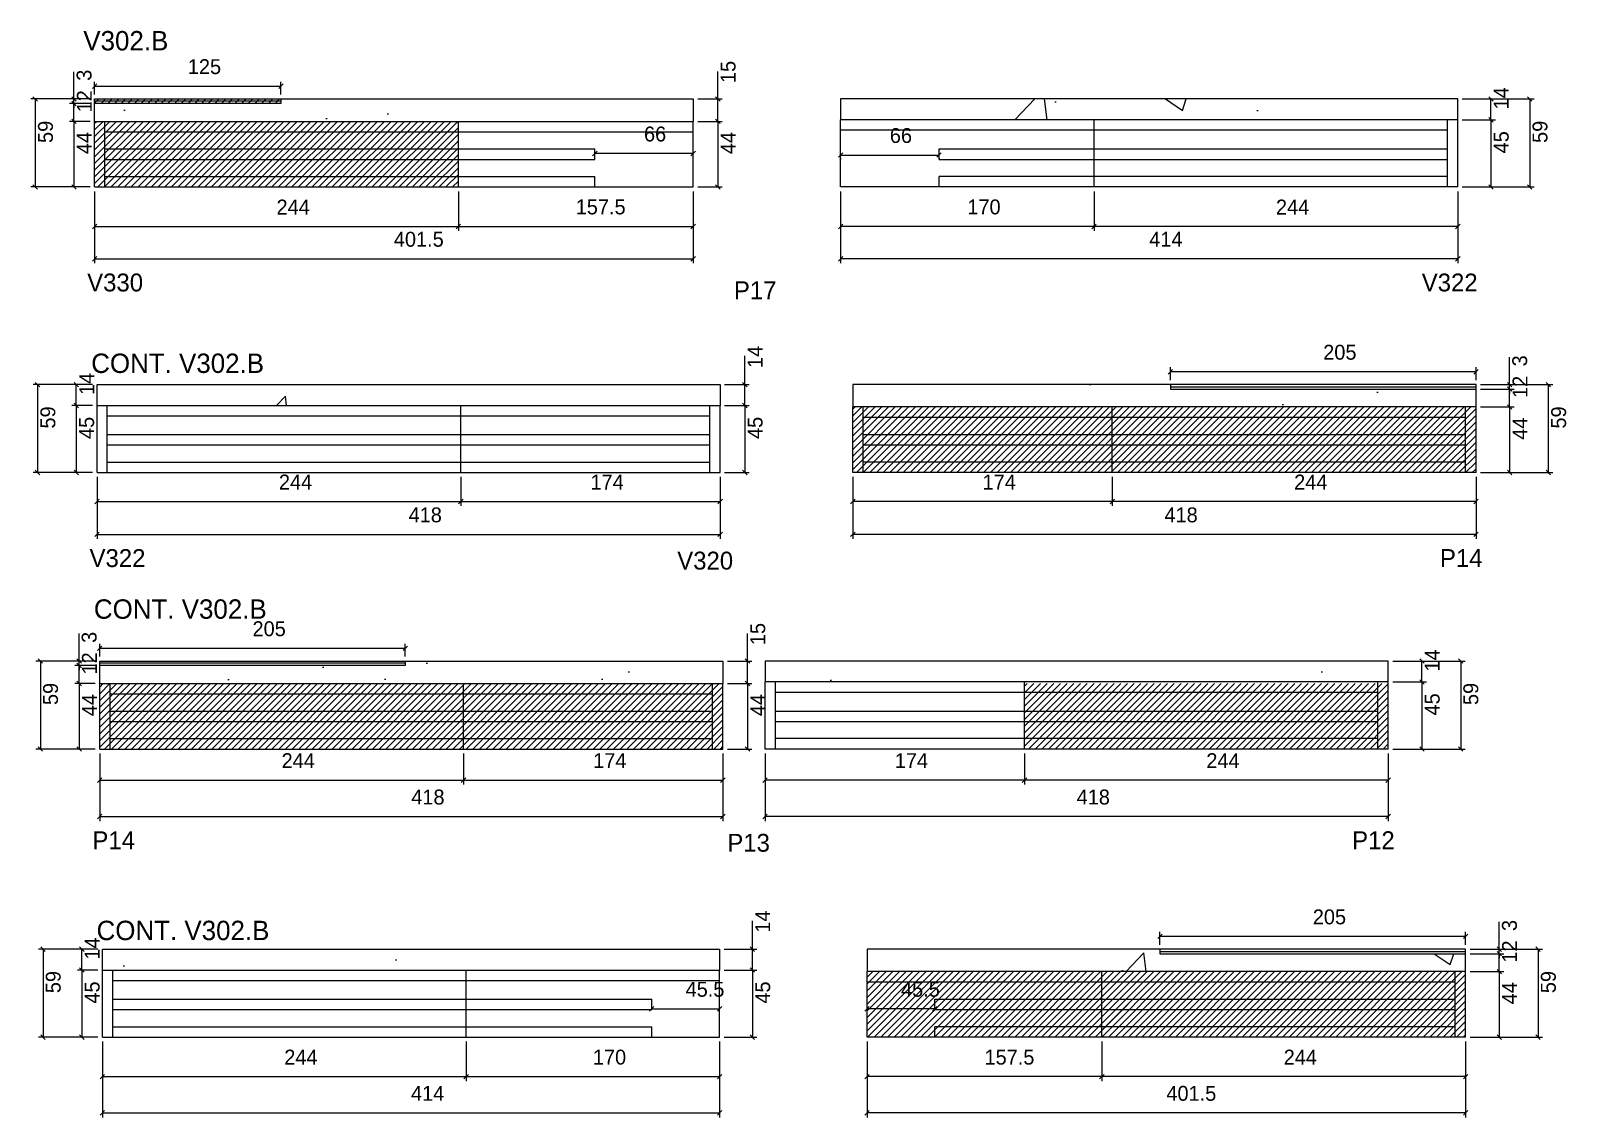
# Model space of a CAD drawing. Header units: metres. Extents: x 3569 to 6205, y 6422 to 7174.
# Drawn here: x 5175 to 6205, y 6436 to 7165 of the extents above; entities that cross this region are included whole.
import ezdxf

# ---------------------------------------------------------------- set-up
doc = ezdxf.new("R2010")
doc.units = ezdxf.units.M
for name, color, linetype in [('5', 7, 'Continuous'), ('COTA', 7, 'Continuous'), ('Painéis', 7, 'Continuous'), ('REAPROVEITAMENTO', 7, 'Continuous'), ('SARR_2.2x7', 7, 'Continuous'), ('SARR_EDITAR', 7, 'Continuous'), ('Texto Seção', 7, 'Continuous')]:
    doc.layers.add(name, color=color, linetype=linetype)

msp = doc.modelspace()

# ---------------------------------------------------------------- hatches: boundary and pattern name
at = {"layer": 'COTA'}
h = msp.add_hatch(dxfattribs=at)
h.set_pattern_fill('AR-CONC')
h.paths.add_polyline_path([(5619, 7104.6), (5619, 7119.6), (5342.5, 7119.6), (5342.5, 7116.6), (5217.5, 7116.6), (5217.5, 7104.6), (5619, 7104.6)])
h = msp.add_hatch(dxfattribs=at)
h.set_pattern_fill('AR-CONC')
h.paths.add_polyline_path([(5717.9, 7119.6), (5717.9, 7105.6), (6131.9, 7105.6), (6131.9, 7119.6), (5717.9, 7119.6)])
h = msp.add_hatch(dxfattribs=at)
h.set_pattern_fill('AR-CONC')
h.paths.add_polyline_path([(5637.1, 6928), (5219.1, 6928), (5219.1, 6914), (5637.1, 6914), (5637.1, 6928)])
h = msp.add_hatch(dxfattribs=at)
h.set_pattern_fill('AR-CONC')
h.paths.add_polyline_path([(5939.1, 6925), (6144.1, 6925), (6144.1, 6913), (5726.1, 6913), (5726.1, 6928), (5939.1, 6928), (5939.1, 6925)])
h = msp.add_hatch(dxfattribs=at)
h.set_pattern_fill('AR-CONC')
h.paths.add_polyline_path([(5638.9, 6727.5), (5638.9, 6742.5), (5425.9, 6742.5), (5425.9, 6739.5), (5220.9, 6739.5), (5220.9, 6727.5), (5638.9, 6727.5)])
h = msp.add_hatch(dxfattribs=at)
h.set_pattern_fill('AR-CONC')
h.paths.add_polyline_path([(5667.2, 6742.5), (5667.2, 6728.5), (6085.2, 6728.5), (6085.2, 6742.5), (5962.7, 6742.5), (5667.2, 6742.5)])
h = msp.add_hatch(dxfattribs=at)
h.set_pattern_fill('AR-CONC')
h.paths.add_polyline_path([(5636.7, 6535.2), (5636.7, 6549.2), (5222.7, 6549.2), (5222.7, 6535.2), (5636.7, 6535.2)])
h = msp.add_hatch(dxfattribs=at)
h.set_pattern_fill('AR-CONC')
h.paths.add_polyline_path([(5735.6, 6549.2), (5735.6, 6534.2), (6137.1, 6534.2), (6137.1, 6546.2), (5932.1, 6546.2), (5932.1, 6549.2), (5735.6, 6549.2)])
at = {"layer": 'REAPROVEITAMENTO'}
h = msp.add_hatch(dxfattribs=at)
h.set_pattern_fill('ANSI31')
h.paths.add_polyline_path([(5342.5, 7116.6), (5342.5, 7119.6), (5217.5, 7119.6), (5217.5, 7116.6), (5342.5, 7116.6)])
h = msp.add_hatch(dxfattribs=at)
h.set_pattern_fill('ANSI31')
h.paths.add_polyline_path([(5217.5, 7104.6), (5217.5, 7060.6), (5461.5, 7060.6), (5461.5, 7104.6), (5217.5, 7104.6)])
h = msp.add_hatch(dxfattribs=at)
h.set_pattern_fill('ANSI31')
h.paths.add_polyline_path([(5726.1, 6913), (5726.1, 6869), (6144.1, 6869), (6144.1, 6913), (5726.1, 6913)])
h = msp.add_hatch(dxfattribs=at)
h.set_pattern_fill('ANSI31')
h.paths.add_polyline_path([(5220.9, 6727.5), (5220.9, 6683.5), (5638.9, 6683.5), (5638.9, 6727.5), (5220.9, 6727.5)])
h = msp.add_hatch(dxfattribs=at)
h.set_pattern_fill('ANSI31')
h.paths.add_polyline_path([(5841.2, 6727.5), (5841.2, 6683.5), (6085.2, 6683.5), (6085.2, 6727.5), (5841.2, 6727.5)])
h = msp.add_hatch(dxfattribs=at)
h.set_pattern_fill('ANSI31')
h.paths.add_polyline_path([(5735.6, 6534.2), (5735.6, 6490.2), (6137.1, 6490.2), (6137.1, 6534.2), (5735.6, 6534.2)])
h = msp.add_hatch(dxfattribs=at)
h.set_pattern_fill('ANSI31')
h.paths.add_polyline_path([(5893.1, 6534.2), (5893.1, 6490.2), (6137.1, 6490.2), (6137.1, 6534.2), (5893.1, 6534.2)])

# ---------------------------------------------------------------- linework, layer by layer
at = {"layer": 'COTA', "color": 4, "lineweight": 25}
for p, q in [((5203.6, 7119.6), (5203.6, 7137.9)), ((5217.5, 7122.6), (5217.5, 7131.2)), ((5217.5, 7128.2), (5342.5, 7128.2)), ((5342.5, 7122.6), (5342.5, 7131.2)), ((5635.5, 7119.6), (5635.5, 7138)), ((5214.5, 7119.6), (5174.6, 7119.6)), ((5177.6, 7119.6), (5177.6, 7060.6)), ((5214.5, 7119.6), (5200.6, 7119.6)), ((5203.6, 7116.6), (5203.6, 7119.6)), ((5622, 7119.6), (5638.5, 7119.6)), ((5635.5, 7104.6), (5635.5, 7119.6)), ((6134.9, 7119.6), (6157.1, 7119.6)), ((6134.9, 7119.6), (6183.1, 7119.6)), ((6154.1, 7105.6), (6154.1, 7119.6)), ((6180.1, 7119.6), (6180.1, 7060.6)), ((5214.5, 7116.6), (5200.6, 7116.6)), ((5214.5, 7116.6), (5200.6, 7116.6)), ((5203.6, 7104.6), (5203.6, 7116.6)), ((5203.6, 7116.6), (5203.6, 7113.6)), ((5214.5, 7104.6), (5200.6, 7104.6)), ((5214.5, 7104.6), (5200.6, 7104.6)), ((5203.6, 7104.6), (5203.6, 7060.6)), ((5622, 7104.6), (5638.5, 7104.6)), ((5622, 7104.6), (5638.5, 7104.6)), ((5635.5, 7104.6), (5635.5, 7060.6)), ((6134.9, 7105.6), (6157.1, 7105.6)), ((6134.9, 7105.6), (6157.1, 7105.6)), ((6154.1, 7105.6), (6154.1, 7060.6)), ((5214.5, 7060.6), (5174.6, 7060.6)), ((5214.5, 7060.6), (5200.6, 7060.6)), ((5217.5, 7057.6), (5217.5, 7031.1)), ((5217.5, 7057.6), (5217.5, 7009.4)), ((5461.5, 7057.6), (5461.5, 7031.1)), ((5461.5, 7057.6), (5461.5, 7031.1)), ((5619, 7057.6), (5619, 7031.1)), ((5619, 7057.6), (5619, 7009.4)), ((5622, 7060.6), (5638.5, 7060.6)), ((5717.9, 7057.6), (5717.9, 7031.1)), ((5717.9, 7057.6), (5717.9, 7009.4)), ((5887.9, 7057.6), (5887.9, 7031.1)), ((5887.9, 7057.6), (5887.9, 7031.1)), ((6131.9, 7057.6), (6131.9, 7031.1)), ((6131.9, 7057.6), (6131.9, 7009.4)), ((6134.9, 7060.6), (6157.1, 7060.6)), ((6134.9, 7060.6), (6183.1, 7060.6)), ((5217.5, 7034.1), (5461.5, 7034.1)), ((5461.5, 7034.1), (5619, 7034.1)), ((5887.9, 7034.1), (5717.9, 7034.1)), ((6131.9, 7034.1), (5887.9, 7034.1)), ((5217.5, 7012.4), (5619, 7012.4)), ((6131.9, 7012.4), (5717.9, 7012.4)), ((5653.6, 6928), (5653.6, 6947.2)), ((6166.6, 6928), (6166.6, 6946.4)), ((5939.1, 6931), (5939.1, 6939.6)), ((6144.1, 6936.6), (5939.1, 6936.6)), ((6144.1, 6931), (6144.1, 6939.6)), ((5216.1, 6928), (5176.2, 6928)), ((5179.2, 6928), (5179.2, 6869)), ((5216.1, 6928), (5202.2, 6928)), ((5205.2, 6914), (5205.2, 6928)), ((5640.1, 6928), (5656.6, 6928)), ((5653.6, 6914), (5653.6, 6928)), ((6147.1, 6928), (6169.6, 6928)), ((6147.1, 6928), (6195.6, 6928)), ((6147.1, 6925), (6169.6, 6925)), ((6147.1, 6925), (6169.6, 6925)), ((6166.6, 6925), (6166.6, 6928)), ((6166.6, 6913), (6166.6, 6925)), ((6166.6, 6925), (6166.6, 6922)), ((6192.6, 6928), (6192.6, 6869)), ((5216.1, 6914), (5202.2, 6914)), ((5216.1, 6914), (5202.2, 6914)), ((5205.2, 6914), (5205.2, 6869)), ((5640.1, 6914), (5656.6, 6914)), ((5640.1, 6914), (5656.6, 6914)), ((5653.6, 6914), (5653.6, 6869)), ((6147.1, 6913), (6169.6, 6913)), ((6147.1, 6913), (6169.6, 6913)), ((6166.6, 6913), (6166.6, 6869)), ((5216.1, 6869), (5176.2, 6869)), ((5216.1, 6869), (5202.2, 6869)), ((5219.1, 6866), (5219.1, 6846.6)), ((5219.1, 6866), (5219.1, 6824.5)), ((5463.1, 6866), (5463.1, 6846.6)), ((5463.1, 6866), (5463.1, 6846.6)), ((5637.1, 6866), (5637.1, 6846.6)), ((5637.1, 6866), (5637.1, 6824.5)), ((5640.1, 6869), (5656.6, 6869)), ((5726.1, 6866), (5726.1, 6846.6)), ((5726.1, 6866), (5726.1, 6824.5)), ((5900.1, 6866), (5900.1, 6846.6)), ((5900.1, 6866), (5900.1, 6846.6)), ((6144.1, 6866), (6144.1, 6846.6)), ((6144.1, 6866), (6144.1, 6824.5)), ((6147.1, 6869), (6169.6, 6869)), ((6147.1, 6869), (6195.6, 6869)), ((5219.1, 6849.6), (5463.1, 6849.6)), ((5463.1, 6849.6), (5637.1, 6849.6)), ((5900.1, 6849.6), (5726.1, 6849.6)), ((6144.1, 6849.6), (5900.1, 6849.6)), ((5219.1, 6827.5), (5637.1, 6827.5)), ((6144.1, 6827.5), (5726.1, 6827.5)), ((5207.1, 6742.5), (5207.1, 6760.9)), ((5655.4, 6742.5), (5655.4, 6760.9)), ((5220.9, 6745.5), (5220.9, 6754.1)), ((5220.9, 6751.1), (5425.9, 6751.1)), ((5425.9, 6745.5), (5425.9, 6754.1)), ((5217.9, 6742.5), (5178.1, 6742.5)), ((5181.1, 6742.5), (5181.1, 6683.5)), ((5217.9, 6742.5), (5204.1, 6742.5)), ((5217.9, 6739.5), (5204.1, 6739.5)), ((5217.9, 6739.5), (5204.1, 6739.5)), ((5207.1, 6739.5), (5207.1, 6742.5)), ((5207.1, 6727.5), (5207.1, 6739.5)), ((5207.1, 6739.5), (5207.1, 6736.5)), ((5641.9, 6742.5), (5658.4, 6742.5)), ((5655.4, 6727.5), (5655.4, 6742.5)), ((6088.2, 6742.5), (6110.8, 6742.5)), ((6088.2, 6742.5), (6136.8, 6742.5)), ((6107.8, 6728.5), (6107.8, 6742.5)), ((6133.8, 6742.5), (6133.8, 6683.5)), ((5217.9, 6727.5), (5204.1, 6727.5)), ((5217.9, 6727.5), (5204.1, 6727.5)), ((5207.1, 6727.5), (5207.1, 6683.5)), ((5641.9, 6727.5), (5658.4, 6727.5)), ((5641.9, 6727.5), (5658.4, 6727.5)), ((5655.4, 6727.5), (5655.4, 6683.5)), ((6088.2, 6728.5), (6110.8, 6728.5)), ((6088.2, 6728.5), (6110.8, 6728.5)), ((6107.8, 6728.5), (6107.8, 6683.5)), ((5217.9, 6683.5), (5178.1, 6683.5)), ((5217.9, 6683.5), (5204.1, 6683.5)), ((5220.9, 6680.5), (5220.9, 6659.6)), ((5220.9, 6680.5), (5220.9, 6635.2)), ((5464.9, 6680.5), (5464.9, 6659.6)), ((5464.9, 6680.5), (5464.9, 6659.6)), ((5638.9, 6680.5), (5638.9, 6659.6)), ((5638.9, 6680.5), (5638.9, 6635.2)), ((5641.9, 6683.5), (5658.4, 6683.5)), ((5667.2, 6680.5), (5667.2, 6659.6)), ((5667.2, 6680.5), (5667.2, 6635.2)), ((5841.2, 6680.5), (5841.2, 6659.6)), ((5841.2, 6680.5), (5841.2, 6659.6)), ((6085.2, 6680.5), (6085.2, 6659.6)), ((6085.2, 6680.5), (6085.2, 6635.2)), ((6088.2, 6683.5), (6110.8, 6683.5)), ((6088.2, 6683.5), (6136.8, 6683.5)), ((5220.9, 6662.6), (5464.9, 6662.6)), ((5464.9, 6662.6), (5638.9, 6662.6)), ((5841.2, 6662.6), (5667.2, 6662.6)), ((6085.2, 6662.6), (5841.2, 6662.6)), ((5220.9, 6638.2), (5638.9, 6638.2)), ((6085.2, 6638.2), (5667.2, 6638.2)), ((5658.7, 6549.2), (5658.7, 6568.3)), ((6159.7, 6549.2), (6159.7, 6567.6)), ((5932.1, 6552.2), (5932.1, 6560.8)), ((6137.1, 6557.8), (5932.1, 6557.8)), ((6137.1, 6552.2), (6137.1, 6560.8)), ((5219.7, 6549.2), (5179.9, 6549.2)), ((5182.9, 6549.2), (5182.9, 6490.2)), ((5219.7, 6549.2), (5205.9, 6549.2)), ((5208.9, 6535.2), (5208.9, 6549.2)), ((5639.7, 6549.2), (5661.7, 6549.2)), ((5658.7, 6535.2), (5658.7, 6549.2)), ((6140.1, 6549.2), (6162.7, 6549.2)), ((6140.1, 6549.2), (6188.7, 6549.2)), ((6140.1, 6546.2), (6162.7, 6546.2)), ((6140.1, 6546.2), (6162.7, 6546.2)), ((6159.7, 6546.2), (6159.7, 6549.2)), ((6159.7, 6534.2), (6159.7, 6546.2)), ((6159.7, 6546.2), (6159.7, 6543.2)), ((6185.7, 6549.2), (6185.7, 6490.2)), ((5219.7, 6535.2), (5205.9, 6535.2)), ((5219.7, 6535.2), (5205.9, 6535.2)), ((5208.9, 6535.2), (5208.9, 6490.2)), ((5639.7, 6535.2), (5661.7, 6535.2)), ((5639.7, 6535.2), (5661.7, 6535.2)), ((5658.7, 6535.2), (5658.7, 6490.2)), ((6140.1, 6534.2), (6162.7, 6534.2)), ((6140.1, 6534.2), (6162.7, 6534.2)), ((6159.7, 6534.2), (6159.7, 6490.2)), ((5591.2, 6509.2), (5636.7, 6509.2)), ((5781.1, 6509.2), (5735.6, 6509.2)), ((5219.7, 6490.2), (5179.9, 6490.2)), ((5219.7, 6490.2), (5205.9, 6490.2)), ((5639.7, 6490.2), (5661.7, 6490.2)), ((6140.1, 6490.2), (6162.7, 6490.2)), ((6140.1, 6490.2), (6188.7, 6490.2)), ((5222.7, 6487.2), (5222.7, 6460.7)), ((5222.7, 6487.2), (5222.7, 6436.4)), ((5466.7, 6487.2), (5466.7, 6460.7)), ((5466.7, 6487.2), (5466.7, 6460.7)), ((5636.7, 6487.2), (5636.7, 6460.7)), ((5636.7, 6487.2), (5636.7, 6436.4)), ((5735.6, 6487.2), (5735.6, 6460.7)), ((5735.6, 6487.2), (5735.6, 6436.4)), ((5893.1, 6487.2), (5893.1, 6460.7)), ((5893.1, 6487.2), (5893.1, 6460.7)), ((6137.1, 6487.2), (6137.1, 6460.7)), ((6137.1, 6487.2), (6137.1, 6436.4)), ((5222.7, 6463.7), (5466.7, 6463.7)), ((5466.7, 6463.7), (5636.7, 6463.7)), ((5893.1, 6463.7), (5735.6, 6463.7)), ((6137.1, 6463.7), (5893.1, 6463.7)), ((5222.7, 6439.4), (5636.7, 6439.4)), ((6137.1, 6439.4), (5735.6, 6439.4))]:
    msp.add_line(p, q, dxfattribs=at)
at = {"layer": 'COTA', "color": 0, "lineweight": 25}
for p, q in [((5219, 7129.7), (5216, 7126.7)), ((5341, 7126.7), (5344, 7129.7)), ((5179.1, 7118.1), (5176.1, 7121.1)), ((5202.1, 7121.1), (5205.1, 7118.1)), ((5205.1, 7115.1), (5202.1, 7118.1)), ((5205.1, 7115.1), (5202.1, 7118.1)), ((5637, 7118.1), (5634, 7121.1)), ((6155.6, 7118.1), (6152.6, 7121.1)), ((6181.6, 7118.1), (6178.6, 7121.1)), ((5205.1, 7103.1), (5202.1, 7106.1)), ((5202.1, 7106.1), (5205.1, 7103.1)), ((5637, 7103.1), (5634, 7106.1)), ((5634, 7106.1), (5637, 7103.1)), ((6155.6, 7104.1), (6152.6, 7107.1)), ((6152.6, 7107.1), (6155.6, 7104.1)), ((5176.1, 7062.1), (5179.1, 7059.1)), ((5202.1, 7062.1), (5205.1, 7059.1)), ((5634, 7062.1), (5637, 7059.1)), ((6152.6, 7062.1), (6155.6, 7059.1)), ((6178.6, 7062.1), (6181.6, 7059.1)), ((5219, 7035.6), (5216, 7032.6)), ((5460, 7032.6), (5463, 7035.6)), ((5463, 7035.6), (5460, 7032.6)), ((5617.5, 7032.6), (5620.5, 7035.6)), ((5719.4, 7035.6), (5716.4, 7032.6)), ((5889.4, 7035.6), (5886.4, 7032.6)), ((5886.4, 7032.6), (5889.4, 7035.6)), ((6130.4, 7032.6), (6133.4, 7035.6)), ((5219, 7013.9), (5216, 7010.9)), ((5617.5, 7010.9), (5620.5, 7013.9)), ((5719.4, 7013.9), (5716.4, 7010.9)), ((6130.4, 7010.9), (6133.4, 7013.9)), ((5940.6, 6938.1), (5937.6, 6935.1)), ((6142.6, 6935.1), (6145.6, 6938.1)), ((5180.7, 6926.5), (5177.7, 6929.5)), ((5206.7, 6926.5), (5203.7, 6929.5)), ((5655.1, 6926.5), (5652.1, 6929.5)), ((6165.1, 6929.5), (6168.1, 6926.5)), ((6168.1, 6923.5), (6165.1, 6926.5)), ((6168.1, 6923.5), (6165.1, 6926.5)), ((6194.1, 6926.5), (6191.1, 6929.5)), ((5206.7, 6912.5), (5203.7, 6915.5)), ((5203.7, 6915.5), (5206.7, 6912.5)), ((5655.1, 6912.5), (5652.1, 6915.5)), ((5652.1, 6915.5), (5655.1, 6912.5)), ((6168.1, 6911.5), (6165.1, 6914.5)), ((6165.1, 6914.5), (6168.1, 6911.5)), ((5177.7, 6870.5), (5180.7, 6867.5)), ((5203.7, 6870.5), (5206.7, 6867.5)), ((5652.1, 6870.5), (5655.1, 6867.5)), ((6165.1, 6870.5), (6168.1, 6867.5)), ((6191.1, 6870.5), (6194.1, 6867.5)), ((5220.6, 6851.1), (5217.6, 6848.1)), ((5461.6, 6848.1), (5464.6, 6851.1)), ((5464.6, 6851.1), (5461.6, 6848.1)), ((5635.6, 6848.1), (5638.6, 6851.1)), ((5727.6, 6851.1), (5724.6, 6848.1)), ((5901.6, 6851.1), (5898.6, 6848.1)), ((5898.6, 6848.1), (5901.6, 6851.1)), ((6142.6, 6848.1), (6145.6, 6851.1)), ((5220.6, 6829), (5217.6, 6826)), ((5635.6, 6826), (5638.6, 6829)), ((5727.6, 6829), (5724.6, 6826)), ((6142.6, 6826), (6145.6, 6829)), ((5222.4, 6752.6), (5219.4, 6749.6)), ((5424.4, 6749.6), (5427.4, 6752.6)), ((5182.6, 6741), (5179.6, 6744)), ((5205.6, 6744), (5208.6, 6741)), ((5208.6, 6738), (5205.6, 6741)), ((5208.6, 6738), (5205.6, 6741)), ((5656.9, 6741), (5653.9, 6744)), ((6109.3, 6741), (6106.3, 6744)), ((6135.3, 6741), (6132.3, 6744)), ((5208.6, 6726), (5205.6, 6729)), ((5205.6, 6729), (5208.6, 6726)), ((5656.9, 6726), (5653.9, 6729)), ((5653.9, 6729), (5656.9, 6726)), ((6109.3, 6727), (6106.3, 6730)), ((6106.3, 6730), (6109.3, 6727)), ((5179.6, 6685), (5182.6, 6682)), ((5205.6, 6685), (5208.6, 6682)), ((5653.9, 6685), (5656.9, 6682)), ((6106.3, 6685), (6109.3, 6682)), ((6132.3, 6685), (6135.3, 6682)), ((5222.4, 6664.1), (5219.4, 6661.1)), ((5463.4, 6661.1), (5466.4, 6664.1)), ((5466.4, 6664.1), (5463.4, 6661.1)), ((5637.4, 6661.1), (5640.4, 6664.1)), ((5668.7, 6664.1), (5665.7, 6661.1)), ((5842.7, 6664.1), (5839.7, 6661.1)), ((5839.7, 6661.1), (5842.7, 6664.1)), ((6083.7, 6661.1), (6086.7, 6664.1)), ((5222.4, 6639.7), (5219.4, 6636.7)), ((5637.4, 6636.7), (5640.4, 6639.7)), ((5668.7, 6639.7), (5665.7, 6636.7)), ((6083.7, 6636.7), (6086.7, 6639.7)), ((5933.6, 6559.3), (5930.6, 6556.3)), ((6135.6, 6556.3), (6138.6, 6559.3)), ((5184.4, 6547.7), (5181.4, 6550.7)), ((5210.4, 6547.7), (5207.4, 6550.7)), ((5660.2, 6547.7), (5657.2, 6550.7)), ((6158.2, 6550.7), (6161.2, 6547.7)), ((6161.2, 6544.7), (6158.2, 6547.7)), ((6161.2, 6544.7), (6158.2, 6547.7)), ((6187.2, 6547.7), (6184.2, 6550.7)), ((5210.4, 6533.7), (5207.4, 6536.7)), ((5207.4, 6536.7), (5210.4, 6533.7)), ((5660.2, 6533.7), (5657.2, 6536.7)), ((5657.2, 6536.7), (5660.2, 6533.7)), ((6161.2, 6532.7), (6158.2, 6535.7)), ((6158.2, 6535.7), (6161.2, 6532.7)), ((5592.7, 6510.7), (5589.7, 6507.7)), ((5635.2, 6507.7), (5638.2, 6510.7)), ((5737.1, 6510.7), (5734.1, 6507.7)), ((5779.6, 6507.7), (5782.6, 6510.7)), ((5181.4, 6491.7), (5184.4, 6488.7)), ((5207.4, 6491.7), (5210.4, 6488.7)), ((5657.2, 6491.7), (5660.2, 6488.7)), ((6158.2, 6491.7), (6161.2, 6488.7)), ((6184.2, 6491.7), (6187.2, 6488.7)), ((5224.2, 6465.2), (5221.2, 6462.2)), ((5465.2, 6462.2), (5468.2, 6465.2)), ((5468.2, 6465.2), (5465.2, 6462.2)), ((5635.2, 6462.2), (5638.2, 6465.2)), ((5737.1, 6465.2), (5734.1, 6462.2)), ((5894.6, 6465.2), (5891.6, 6462.2)), ((5891.6, 6462.2), (5894.6, 6465.2)), ((6135.6, 6462.2), (6138.6, 6465.2)), ((5224.2, 6440.9), (5221.2, 6437.9)), ((5635.2, 6437.9), (5638.2, 6440.9)), ((5737.1, 6440.9), (5734.1, 6437.9)), ((6135.6, 6437.9), (6138.6, 6440.9))]:
    msp.add_line(p, q, dxfattribs=at)
at = {"layer": 'COTA', "color": 241, "lineweight": 25}
for p, q in [((5342.5, 7119.6), (5619, 7119.6)), ((5619, 7119.6), (5619, 7104.6)), ((5717.9, 7119.6), (5717.9, 7105.6)), ((6131.9, 7119.6), (5717.9, 7119.6)), ((6131.9, 7105.6), (6131.9, 7119.6)), ((5217.5, 7104.6), (5217.5, 7116.6)), ((5219.1, 6914), (5219.1, 6928)), ((5219.1, 6928), (5637.1, 6928)), ((5637.1, 6928), (5637.1, 6914)), ((5726.1, 6928), (5726.1, 6913)), ((5939.1, 6928), (5726.1, 6928)), ((6144.1, 6913), (6144.1, 6925)), ((5220.9, 6727.5), (5220.9, 6739.5)), ((5425.9, 6742.5), (5638.9, 6742.5)), ((5638.9, 6742.5), (5638.9, 6727.5)), ((5667.2, 6742.5), (5667.2, 6728.5)), ((6085.2, 6742.5), (5667.2, 6742.5)), ((6085.2, 6728.5), (6085.2, 6742.5)), ((5222.7, 6535.2), (5222.7, 6549.2)), ((5222.7, 6549.2), (5636.7, 6549.2)), ((5636.7, 6549.2), (5636.7, 6535.2)), ((5735.6, 6549.2), (5735.6, 6534.2)), ((5932.1, 6549.2), (5735.6, 6549.2)), ((6137.1, 6534.2), (6137.1, 6546.2))]:
    msp.add_line(p, q, dxfattribs=at)
at = {"layer": 'Painéis', "color": 200, "lineweight": 25}
for p, q in [((5217.5, 7104.6), (5619, 7104.6)), ((5217.5, 7060.6), (5217.5, 7104.6)), ((5461.5, 7060.6), (5461.5, 7104.6)), ((5619, 7060.6), (5619, 7104.6)), ((6131.9, 7105.6), (5717.9, 7105.6)), ((5717.9, 7060.6), (5717.9, 7105.6)), ((5887.9, 7060.6), (5887.9, 7105.6)), ((6131.9, 7060.6), (6131.9, 7105.6)), ((5217.5, 7060.6), (5619, 7060.6)), ((6131.9, 7060.6), (5717.9, 7060.6)), ((5219.1, 6914), (5637.1, 6914)), ((5219.1, 6869), (5219.1, 6914)), ((5463.1, 6869), (5463.1, 6914)), ((5637.1, 6869), (5637.1, 6914)), ((6144.1, 6913), (5726.1, 6913)), ((5726.1, 6869), (5726.1, 6913)), ((5900.1, 6869), (5900.1, 6913)), ((6144.1, 6869), (6144.1, 6913)), ((5219.1, 6869), (5637.1, 6869)), ((6144.1, 6869), (5726.1, 6869)), ((5220.9, 6727.5), (5638.9, 6727.5)), ((5220.9, 6683.5), (5220.9, 6727.5)), ((5464.9, 6683.5), (5464.9, 6727.5)), ((5638.9, 6683.5), (5638.9, 6727.5)), ((6085.2, 6728.5), (5667.2, 6728.5)), ((5667.2, 6683.5), (5667.2, 6728.5)), ((5841.2, 6683.5), (5841.2, 6728.5)), ((6085.2, 6683.5), (6085.2, 6728.5)), ((5220.9, 6683.5), (5638.9, 6683.5)), ((6085.2, 6683.5), (5667.2, 6683.5)), ((5222.7, 6535.2), (5636.7, 6535.2)), ((5222.7, 6490.2), (5222.7, 6535.2)), ((5466.7, 6490.2), (5466.7, 6535.2)), ((5636.7, 6490.2), (5636.7, 6535.2)), ((6137.1, 6534.2), (5735.6, 6534.2)), ((5735.6, 6490.2), (5735.6, 6534.2)), ((5893.1, 6490.2), (5893.1, 6534.2)), ((6137.1, 6490.2), (6137.1, 6534.2)), ((5222.7, 6490.2), (5636.7, 6490.2)), ((6137.1, 6490.2), (5735.6, 6490.2))]:
    msp.add_line(p, q, dxfattribs=at)
at = {"layer": 'Painéis', "color": 0, "lineweight": 25}
for p, q in [((5554.5, 7084.5), (5551.5, 7081.5)), ((5617.5, 7081.5), (5620.5, 7084.5)), ((5719.4, 7083.5), (5716.4, 7080.5)), ((5782.4, 7080.5), (5785.4, 7083.5))]:
    msp.add_line(p, q, dxfattribs=at)
at = {"layer": 'Painéis', "color": 4, "lineweight": 25}
for p, q in [((5553, 7085.6), (5553, 7086)), ((5619, 7083), (5553, 7083)), ((5619, 7085.6), (5619, 7086)), ((5717.9, 7082), (5783.9, 7082)), ((5717.9, 7080.1), (5717.9, 7079)), ((5783.9, 7079.6), (5783.9, 7079))]:
    msp.add_line(p, q, dxfattribs=at)
at = {"layer": 'Painéis', "color": 200, "lineweight": 25}
for points in [[(5217.5, 7119.6), (5342.5, 7119.6), (5342.5, 7116.6), (5217.5, 7116.6)], [(6144.1, 6928), (5939.1, 6928), (5939.1, 6925), (6144.1, 6925)], [(5220.9, 6742.5), (5425.9, 6742.5), (5425.9, 6739.5), (5220.9, 6739.5)], [(6137.1, 6549.2), (5932.1, 6549.2), (5932.1, 6546.2), (6137.1, 6546.2)]]:
    msp.add_lwpolyline(points, close=True, dxfattribs=at)
at = {"layer": 'SARR_2.2x7', "color": 40, "lineweight": 25}
for p, q in [((5224.4, 7060.6), (5224.4, 7104.6)), ((5224.4, 7097.6), (5461.5, 7097.6)), ((5461.5, 7097.6), (5619, 7097.6)), ((5887.9, 7098.6), (5717.9, 7098.6)), ((6124.9, 7098.6), (5887.9, 7098.6)), ((6124.9, 7060.6), (6124.9, 7105.6)), ((5224.4, 7086.1), (5461.5, 7086.1)), ((5224.4, 7079.1), (5461.5, 7079.1)), ((5461.5, 7086.1), (5553, 7086.1)), ((5461.5, 7079.1), (5553, 7079.1)), ((5553, 7079.1), (5553, 7086.1)), ((5783.9, 7086.1), (5887.9, 7086.1)), ((5783.9, 7079.1), (5783.9, 7086.1)), ((5783.9, 7079.1), (5887.9, 7079.1)), ((5887.9, 7086.1), (6124.9, 7086.1)), ((5887.9, 7079.1), (6124.9, 7079.1)), ((5224.4, 7067.6), (5461.5, 7067.6)), ((5461.5, 7067.6), (5553, 7067.6)), ((5553, 7060.6), (5553, 7067.6)), ((5887.9, 7067.6), (5783.9, 7067.6)), ((5783.9, 7060.6), (5783.9, 7067.6)), ((6124.9, 7067.6), (5887.9, 7067.6)), ((5226, 6869), (5226, 6914)), ((5630.1, 6869), (5630.1, 6914)), ((5733, 6869), (5733, 6913)), ((6137.1, 6869), (6137.1, 6913)), ((5226, 6907), (5463.1, 6907)), ((5463.1, 6907), (5630.1, 6907)), ((5900.1, 6906), (5733, 6906)), ((6137.1, 6906), (5900.1, 6906)), ((5226, 6894.5), (5463.1, 6894.5)), ((5463.1, 6894.5), (5630.1, 6894.5)), ((5733, 6894.5), (5900.1, 6894.5)), ((5900.1, 6894.5), (6137.1, 6894.5)), ((5226, 6887.5), (5463.1, 6887.5)), ((5463.1, 6887.5), (5630.1, 6887.5)), ((5733, 6887.5), (5900.1, 6887.5)), ((5900.1, 6887.5), (6137.1, 6887.5)), ((5226, 6876), (5463.1, 6876)), ((5463.1, 6876), (5630.1, 6876)), ((5900.1, 6876), (5733, 6876)), ((6137.1, 6876), (5900.1, 6876)), ((5227.9, 6683.5), (5227.9, 6727.5)), ((5631.9, 6683.5), (5631.9, 6727.5)), ((5674.2, 6683.5), (5674.2, 6728.5)), ((6078.3, 6683.5), (6078.3, 6728.5)), ((5227.9, 6720.5), (5464.9, 6720.5)), ((5464.9, 6720.5), (5631.9, 6720.5)), ((5841.2, 6721.5), (5674.2, 6721.5)), ((6078.3, 6721.5), (5841.2, 6721.5)), ((5227.9, 6709), (5464.9, 6709)), ((5464.9, 6709), (5631.9, 6709)), ((5674.2, 6709), (5841.2, 6709)), ((5841.2, 6709), (6078.3, 6709)), ((5227.9, 6702), (5464.9, 6702)), ((5464.9, 6702), (5631.9, 6702)), ((5674.2, 6702), (5841.2, 6702)), ((5841.2, 6702), (6078.3, 6702)), ((5227.9, 6690.5), (5464.9, 6690.5)), ((5464.9, 6690.5), (5631.9, 6690.5)), ((5841.2, 6690.5), (5674.2, 6690.5)), ((6078.3, 6690.5), (5841.2, 6690.5)), ((5229.6, 6490.2), (5229.6, 6535.2)), ((6130.2, 6490.2), (6130.2, 6534.2)), ((5229.6, 6528.2), (5466.7, 6528.2)), ((5466.7, 6528.2), (5636.7, 6528.2)), ((5893.1, 6527.2), (5735.6, 6527.2)), ((6130.2, 6527.2), (5893.1, 6527.2)), ((5229.6, 6515.7), (5466.7, 6515.7)), ((5466.7, 6515.7), (5591.2, 6515.7)), ((5591.2, 6508.7), (5591.2, 6515.7)), ((5781.1, 6515.7), (5893.1, 6515.7)), ((5781.1, 6508.7), (5781.1, 6515.7)), ((5893.1, 6515.7), (6130.2, 6515.7)), ((5229.6, 6508.7), (5466.7, 6508.7)), ((5466.7, 6508.7), (5591.2, 6508.7)), ((5781.1, 6508.7), (5893.1, 6508.7)), ((5893.1, 6508.7), (6130.2, 6508.7)), ((5229.6, 6497.2), (5466.7, 6497.2)), ((5466.7, 6497.2), (5591.2, 6497.2)), ((5591.2, 6490.2), (5591.2, 6497.2)), ((5893.1, 6497.2), (5781.1, 6497.2)), ((5781.1, 6490.2), (5781.1, 6497.2)), ((6130.2, 6497.2), (5893.1, 6497.2))]:
    msp.add_line(p, q, dxfattribs=at)
at = {"layer": 'SARR_EDITAR', "color": 141, "lineweight": 25}
for p, q in [((5342.5, 7118.1), (5217.5, 7118.1)), ((5939.1, 6926.5), (6144.1, 6926.5)), ((5425.9, 6741), (5220.9, 6741)), ((5932.1, 6547.7), (6137.1, 6547.7))]:
    msp.add_line(p, q, dxfattribs=at)

# ---------------------------------------------------------------- texts
at = {"layer": '5', "color": 5, "lineweight": 25}
for s, rotation, p in [('V330', 0, (5212.5, 6990.5)), ('P17', 0, (5646.3, 6985.3)), ('V322', 360, (6107.7, 6990.5)), ('V322', 0, (5214.1, 6805.6)), ('V320', 0, (5608.3, 6803.9)), ('P14', 360, (6119.9, 6805.6)), ('P14', 0, (5216, 6616.3)), ('P13', 0, (5641.9, 6614.6)), ('P12', 360, (6061, 6616.3))]:
    msp.add_text(s, height=12, rotation=rotation, dxfattribs=at).set_placement(p)
at = {"layer": 'COTA', "color": 240, "lineweight": 25}
for s, p in [('3', (5215.4, 7131.8)), ('15', (5647.4, 7130.3)), ('12', (5215.6, 7110.6)), ('14', (6166, 7112.6)), ('59', (5189.5, 7090.1)), ('44', (5215.5, 7082.6)), ('44', (5647.4, 7082.6)), ('45', (6166, 7083.1)), ('59', (6192, 7090.1)), ('14', (5665.5, 6939.1)), ('3', (6178.4, 6940.2)), ('14', (5217.2, 6921)), ('12', (6178.6, 6919)), ('59', (5191.1, 6898.5)), ('59', (6204.5, 6898.5)), ('45', (5217.1, 6891.5)), ('45', (5665.5, 6891.5)), ('44', (6178.6, 6891)), ('15', (5667.3, 6753.2)), ('3', (5218.8, 6754.7)), ('12', (5219, 6733.5)), ('14', (6119.7, 6735.5)), ('59', (5192.9, 6713)), ('59', (6145.6, 6713)), ('44', (5219, 6705.5)), ('44', (5667.4, 6705.5)), ('45', (6119.7, 6706)), ('14', (5670.6, 6560.3)), ('3', (6171.5, 6561.4)), ('14', (5220.8, 6542.2)), ('12', (6171.6, 6540.2)), ('59', (5194.7, 6519.7)), ('59', (6197.6, 6519.7)), ('45', (5220.8, 6512.7)), ('45', (5670.6, 6512.7)), ('44', (6171.6, 6512.2))]:
    msp.add_text(s, height=10, rotation=90, dxfattribs=at).set_placement(p)
for s, p in [('125', (5280, 7136.3)), ('244', (5339.5, 7042.1)), ('157.5', (5540.2, 7042.2)), ('170', (5802.9, 7042.2)), ('244', (6009.9, 7042.1)), ('401.5', (5418.2, 7020.5)), ('414', (5924.9, 7020.5)), ('205', (6041.6, 6944.7)), ('244', (5341.1, 6857.6)), ('174', (5550.1, 6857.6)), ('174', (5813.1, 6857.6)), ('244', (6022.1, 6857.6)), ('418', (5428.1, 6835.6)), ('418', (5935.1, 6835.6)), ('205', (5323.4, 6759.2)), ('244', (5342.9, 6670.7)), ('174', (5551.9, 6670.7)), ('174', (5754.2, 6670.7)), ('244', (5963.2, 6670.7)), ('418', (5429.9, 6646.3)), ('418', (5876.2, 6646.3)), ('205', (6034.6, 6565.9)), ('45.5', (5613.9, 6517.3)), ('45.5', (5758.4, 6517.3)), ('244', (5344.7, 6471.8)), ('170', (5551.7, 6471.8)), ('157.5', (5814.4, 6471.8)), ('244', (6015.1, 6471.8)), ('414', (5429.7, 6447.5)), ('401.5', (5936.4, 6447.5))]:
    msp.add_text(s, height=10, dxfattribs=at).set_placement(p)
at = {"layer": 'Painéis', "color": 240, "lineweight": 25}
for p in [(5586, 7091.1), (5750.9, 7090.1)]:
    msp.add_text('66', height=10, dxfattribs=at).set_placement(p)
at = {"layer": 'Texto Seção', "color": 7, "lineweight": 15}
for s, p in [('V302.B', (5209.9, 7152.2)), ('CONT. V302.B', (5215.2, 6935.8)), ('CONT. V302.B', (5217, 6770.9)), ('CONT. V302.B', (5218.8, 6555.3))]:
    msp.add_text(s, height=13, dxfattribs=at).set_placement(p)

doc.saveas('drawing.dxf')
